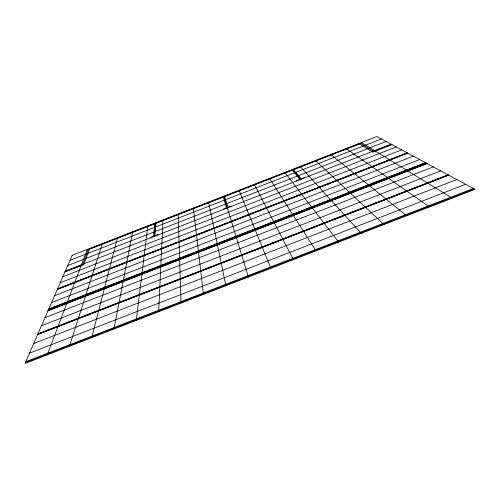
<?xml version="1.0" encoding="UTF-8"?>
<svg xmlns="http://www.w3.org/2000/svg" width="500" height="500" viewBox="0 0 500 500"><rect width="100%" height="100%" fill="white"/><g stroke="black" fill="none" stroke-linecap="round" stroke-linejoin="round"><path stroke-width="0.75" d="M170.025 283.219L170.031 282.6M170.331 245.475L170.338 245.025M158.644 311.756L162.969 219.931M158.156 234.875L158.181 234.475L154.944 235.738M154.913 236.137L155.963 223.344M149.581 291.144L149.637 290.506M152.887 252.256L152.925 251.794M154.238 236.4L155.387 222.887M153.562 236.663L154.694 223.837M150.319 237.925L150.363 237.525L153.594 236.262M136.287 320.4L147.8 225.844M129.162 299.062L129.269 298.406M135.463 259.031L135.538 258.556M113.969 329.038L132.65 231.75M108.775 306.969L108.925 306.294M118.062 265.8L118.169 265.312M91.681 337.663L117.506 237.65M88.406 314.862L88.606 314.169M100.675 272.562L100.819 272.062M69.419 346.275L102.387 243.55M68.069 322.75L68.319 322.038M83.312 279.319L83.494 278.8M89.644 248.856L83.812 264.6L64.925 271.956M47.194 354.875L87.275 249.438M47.756 330.625L48.056 329.894M65.963 286.062L66.181 285.531M88.231 249.744L360.919 143.45M69.994 260.325L381.419 138.969M67.713 265.556L386.138 141.512M226.575 207.844L223.325 209.106L223.419 209.456M227.931 207.319L231.181 206.05L231.294 206.394M299.894 179.288L296.631 180.562L296.869 180.856M301.256 178.762L304.525 177.488L304.775 177.775M65.331 271.025L391.081 144.169M65.125 271.488L82.631 264.675L88.381 249.344L360.575 143.238L373.65 151.35L391.506 144.394M391.925 144.625L372.663 152.125L359.294 143.737M62.831 276.744L396.256 146.956M60.219 282.744L401.681 149.875M57.531 288.9L407.256 152.875M57.475 289.031L407.375 152.944M57.413 289.163L407.5 153.006M57.3 289.438L407.744 153.138M54.594 295.637L413.363 156.163M51.562 302.587L419.663 159.55M48.775 308.962L425.444 162.669M48.644 309.275L425.725 162.819M48.506 309.587L426.012 162.969M48.369 309.9L426.294 163.125M48.231 310.212L426.581 163.275M48.094 310.531L426.863 163.431M47.956 310.844L427.15 163.581M45.006 317.613L433.294 166.894M41.45 325.756L440.688 170.875M37.931 333.819L448.013 174.819M37.775 334.188L448.35 174.994M37.694 334.375L448.519 175.087M37.612 334.556L448.688 175.175M33.712 343.494L456.812 179.55M29.488 353.175L465.625 184.294M25.769 361.706L473.394 188.475M25.387 362.581L474.194 188.906M398.419 156.312L398.888 156.581M437.631 178.844L438.275 179.213M361.519 142.531L452.188 198.169M380.756 163.181L381.188 163.469M416.881 186.887L417.481 187.275M346.156 148.519L429.412 206.981M363.113 170.044L363.506 170.344M396.163 194.919L396.706 195.331M330.806 154.5L406.669 215.781M345.487 176.9L345.844 177.213M375.469 202.944L375.962 203.375M315.475 160.475L383.963 224.569M327.881 183.744L328.206 184.075M354.806 210.956L355.25 211.406M300.156 166.45L361.281 233.344M293.581 169.7L301.506 179.05M292.506 169.431L300.819 179.319M310.3 190.588L310.587 190.925M334.169 218.956L334.562 219.425M292.3 170.2L300.138 179.581M284.856 172.413L338.638 242.106M292.738 197.419L292.987 197.769M313.556 226.95L313.9 227.438M269.569 178.375L316.025 250.856M275.194 204.244L275.406 204.606M292.975 234.931L293.263 235.438M254.294 184.331L293.444 259.594M257.669 211.056L257.844 211.438M272.413 242.9L272.656 243.425M239.037 190.275L270.894 268.319M240.162 217.862L240.3 218.263M251.887 250.863L252.075 251.406M224.619 196.581L228.038 207.662M223.794 196.219L248.381 277.031M223.344 197.075L226.681 208.194M222.675 224.669L222.781 225.075M231.381 258.812L231.525 259.375M208.569 202.156L225.9 285.731M205.212 231.462L205.275 231.881M210.906 266.75L211 267.331M193.356 208.088L203.45 294.419M187.763 238.244L187.794 238.681M190.456 274.681L190.5 275.281M178.156 214.013L181.031 303.094M72.181 255.325L25 363.469L475 189.344L376.9 136.531L72.181 255.325"/></g></svg>
